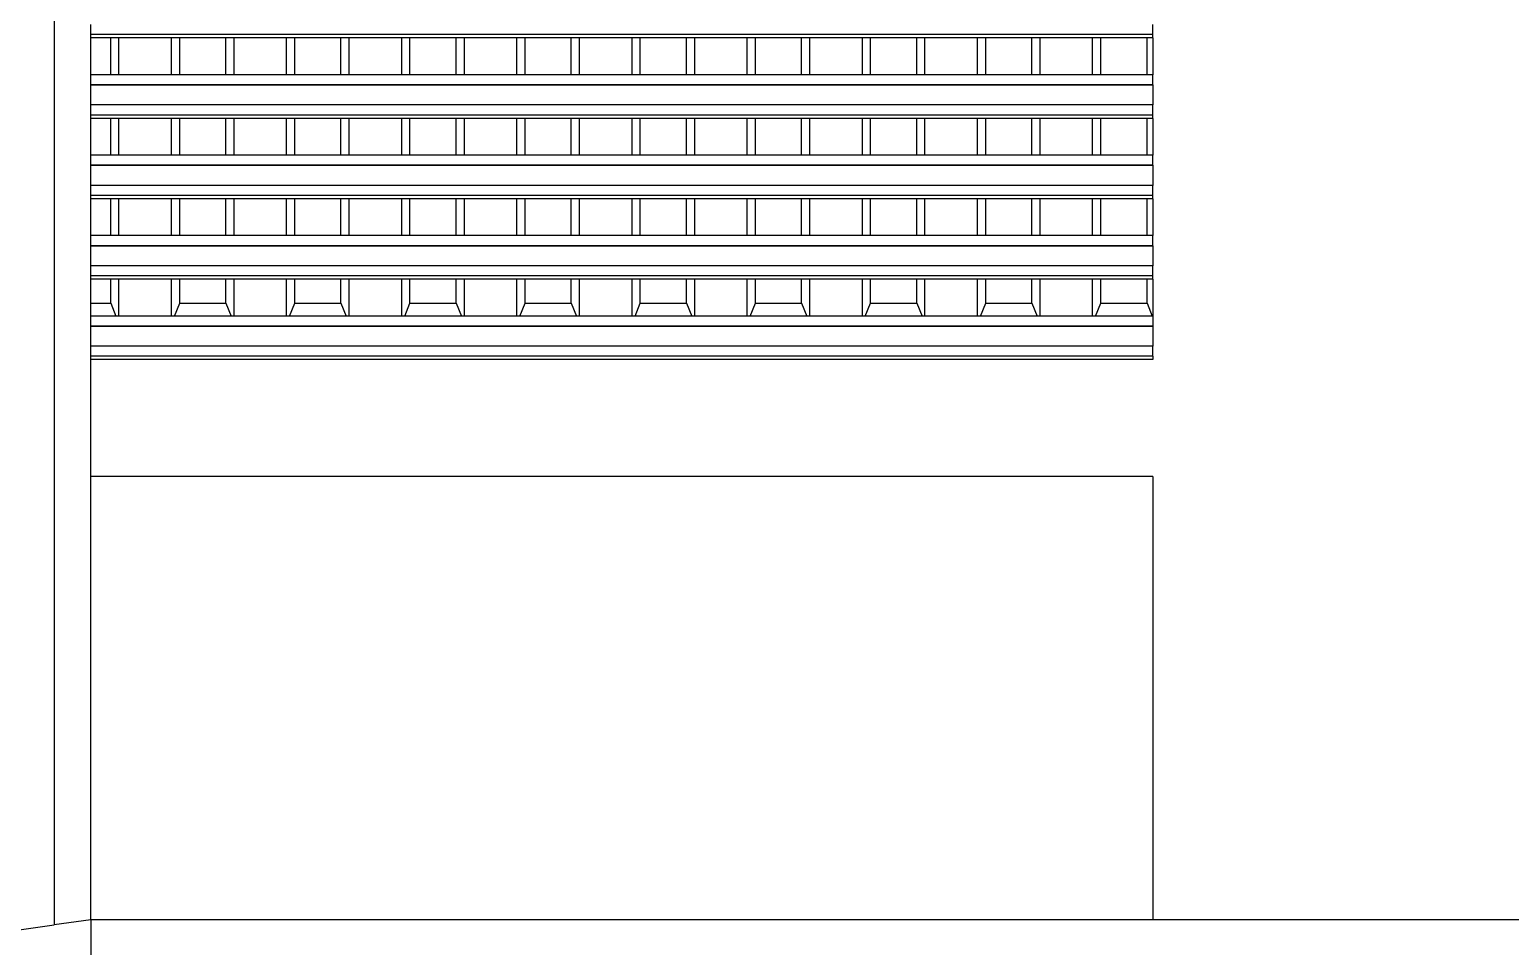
# Model space of a CAD drawing. Extents: x -101 to 101, y -14 to 18.
# Drawn here: x 53.588 to 57.219, y 13.496 to 15.745 of the extents above; entities that cross this region are included whole.
import ezdxf

# ---------------------------------------------------------------- set-up
doc = ezdxf.new("R2010")
doc.units = 0
doc.layers.get('0').update_dxf_attribs({"linetype": 'CONTINUOUS'})
doc.layers.add('SECTIONCUTEDGES', color=7, linetype='CONTINUOUS')

msp = doc.modelspace()

# ---------------------------------------------------------------- linework, layer by layer
for p, q in [((53.6477, 17.2598), (53.6477, 13.5483)), ((53.7377, 15.7328), (53.7377, 15.7575)), ((56.3423, 15.7328), (53.7377, 15.7328)), ((53.7377, 15.7246), (53.7377, 15.7328)), ((56.3423, 15.7328), (56.3423, 15.7575)), ((56.3423, 15.7246), (56.3423, 15.7328)), ((53.7866, 15.7246), (53.7377, 15.7246)), ((53.7377, 15.6342), (53.7377, 15.7246)), ((53.7866, 15.6342), (53.7866, 15.7246)), ((53.8068, 15.7246), (53.7866, 15.7246)), ((53.8068, 15.6342), (53.8068, 15.7246)), ((53.9356, 15.7246), (53.8068, 15.7246)), ((53.9356, 15.6342), (53.9356, 15.7246)), ((53.9558, 15.7246), (53.9356, 15.7246)), ((53.9558, 15.6342), (53.9558, 15.7246)), ((54.069, 15.7246), (53.9558, 15.7246)), ((54.069, 15.6342), (54.069, 15.7246)), ((54.0892, 15.7246), (54.069, 15.7246)), ((54.0892, 15.6342), (54.0892, 15.7246)), ((54.2181, 15.7246), (54.0892, 15.7246)), ((54.2181, 15.6342), (54.2181, 15.7246)), ((54.2382, 15.7246), (54.2181, 15.7246)), ((54.2382, 15.6342), (54.2382, 15.7246)), ((54.3514, 15.7246), (54.2382, 15.7246)), ((54.3514, 15.6342), (54.3514, 15.7246)), ((54.3716, 15.7246), (54.3514, 15.7246)), ((54.3716, 15.6342), (54.3716, 15.7246)), ((54.5005, 15.7246), (54.3716, 15.7246)), ((54.5005, 15.6342), (54.5005, 15.7246)), ((54.5206, 15.7246), (54.5005, 15.7246)), ((54.5206, 15.6342), (54.5206, 15.7246)), ((54.6339, 15.7246), (54.5206, 15.7246)), ((54.6339, 15.6342), (54.6339, 15.7246)), ((54.654, 15.7246), (54.6339, 15.7246)), ((54.654, 15.6342), (54.654, 15.7246)), ((54.7829, 15.7246), (54.654, 15.7246)), ((54.7829, 15.6342), (54.7829, 15.7246)), ((54.8031, 15.7246), (54.7829, 15.7246)), ((54.8031, 15.6342), (54.8031, 15.7246)), ((54.9163, 15.7246), (54.8031, 15.7246)), ((54.9163, 15.6342), (54.9163, 15.7246)), ((54.9364, 15.7246), (54.9163, 15.7246)), ((54.9364, 15.6342), (54.9364, 15.7246)), ((55.0653, 15.7246), (54.9364, 15.7246)), ((55.0653, 15.6342), (55.0653, 15.7246)), ((55.0855, 15.7246), (55.0653, 15.7246)), ((55.0855, 15.6342), (55.0855, 15.7246)), ((55.1987, 15.7246), (55.0855, 15.7246)), ((55.1987, 15.6342), (55.1987, 15.7246)), ((55.2189, 15.7246), (55.1987, 15.7246)), ((55.2189, 15.6342), (55.2189, 15.7246)), ((55.3477, 15.7246), (55.2189, 15.7246)), ((55.3477, 15.6342), (55.3477, 15.7246)), ((55.3679, 15.7246), (55.3477, 15.7246)), ((55.3679, 15.6342), (55.3679, 15.7246)), ((55.4811, 15.7246), (55.3679, 15.7246)), ((55.4811, 15.6342), (55.4811, 15.7246)), ((55.5013, 15.7246), (55.4811, 15.7246)), ((55.5013, 15.6342), (55.5013, 15.7246)), ((55.6301, 15.7246), (55.5013, 15.7246)), ((55.6301, 15.6342), (55.6301, 15.7246)), ((55.6503, 15.7246), (55.6301, 15.7246)), ((55.6503, 15.6342), (55.6503, 15.7246)), ((55.7635, 15.7246), (55.6503, 15.7246)), ((55.7635, 15.6342), (55.7635, 15.7246)), ((55.7837, 15.7246), (55.7635, 15.7246)), ((55.7837, 15.6342), (55.7837, 15.7246)), ((55.9125, 15.7246), (55.7837, 15.7246)), ((55.9125, 15.6342), (55.9125, 15.7246)), ((55.9327, 15.7246), (55.9125, 15.7246)), ((55.9327, 15.6342), (55.9327, 15.7246)), ((56.0459, 15.7246), (55.9327, 15.7246)), ((56.0459, 15.6342), (56.0459, 15.7246)), ((56.0661, 15.7246), (56.0459, 15.7246)), ((56.0661, 15.6342), (56.0661, 15.7246)), ((56.1949, 15.7246), (56.0661, 15.7246)), ((56.1949, 15.6342), (56.1949, 15.7246)), ((56.2151, 15.7246), (56.1949, 15.7246)), ((56.2151, 15.6342), (56.2151, 15.7246)), ((56.3283, 15.7246), (56.2151, 15.7246)), ((56.3283, 15.6342), (56.3283, 15.7246)), ((56.3423, 15.7246), (56.3283, 15.7246)), ((56.3423, 15.7246), (56.3423, 15.6342)), ((53.7866, 15.6342), (53.7377, 15.6342)), ((53.7377, 15.6095), (53.7377, 15.6342)), ((53.8068, 15.6342), (53.7866, 15.6342)), ((53.9356, 15.6342), (53.8068, 15.6342)), ((53.9558, 15.6342), (53.9356, 15.6342)), ((54.069, 15.6342), (53.9558, 15.6342)), ((54.0892, 15.6342), (54.069, 15.6342)), ((54.2181, 15.6342), (54.0892, 15.6342)), ((54.2382, 15.6342), (54.2181, 15.6342)), ((54.3514, 15.6342), (54.2382, 15.6342)), ((54.3716, 15.6342), (54.3514, 15.6342)), ((54.5005, 15.6342), (54.3716, 15.6342)), ((54.5206, 15.6342), (54.5005, 15.6342)), ((54.6339, 15.6342), (54.5206, 15.6342)), ((54.654, 15.6342), (54.6339, 15.6342)), ((54.7829, 15.6342), (54.654, 15.6342)), ((54.8031, 15.6342), (54.7829, 15.6342)), ((54.9163, 15.6342), (54.8031, 15.6342)), ((54.9364, 15.6342), (54.9163, 15.6342)), ((55.0653, 15.6342), (54.9364, 15.6342)), ((55.0855, 15.6342), (55.0653, 15.6342)), ((55.1987, 15.6342), (55.0855, 15.6342)), ((55.2189, 15.6342), (55.1987, 15.6342)), ((55.3477, 15.6342), (55.2189, 15.6342)), ((55.3679, 15.6342), (55.3477, 15.6342)), ((55.4811, 15.6342), (55.3679, 15.6342)), ((55.5013, 15.6342), (55.4811, 15.6342)), ((55.6301, 15.6342), (55.5013, 15.6342)), ((55.6503, 15.6342), (55.6301, 15.6342)), ((55.7635, 15.6342), (55.6503, 15.6342)), ((55.7837, 15.6342), (55.7635, 15.6342)), ((55.9125, 15.6342), (55.7837, 15.6342)), ((55.9327, 15.6342), (55.9125, 15.6342)), ((56.0459, 15.6342), (55.9327, 15.6342)), ((56.0661, 15.6342), (56.0459, 15.6342)), ((56.1949, 15.6342), (56.0661, 15.6342)), ((56.2151, 15.6342), (56.1949, 15.6342)), ((56.3283, 15.6342), (56.2151, 15.6342)), ((56.3423, 15.6342), (56.3283, 15.6342)), ((56.3423, 15.6095), (56.3423, 15.6342)), ((56.3423, 15.6095), (53.7377, 15.6095)), ((53.7377, 15.6087), (53.7377, 15.6095)), ((56.3423, 15.6087), (53.7377, 15.6087)), ((53.7377, 15.5602), (53.7377, 15.6087)), ((56.3423, 15.6095), (56.3423, 15.6087)), ((56.3423, 15.6087), (56.3423, 15.5602)), ((56.3423, 15.5602), (53.7377, 15.5602)), ((53.7377, 15.5355), (53.7377, 15.5602)), ((56.3423, 15.5355), (56.3423, 15.5602)), ((56.3423, 15.5355), (53.7377, 15.5355)), ((53.7377, 15.5273), (53.7377, 15.5355)), ((53.7866, 15.5273), (53.7377, 15.5273)), ((53.7377, 15.4369), (53.7377, 15.5273)), ((53.7866, 15.4369), (53.7866, 15.5273)), ((53.8068, 15.5273), (53.7866, 15.5273)), ((53.8068, 15.4369), (53.8068, 15.5273)), ((53.9356, 15.5273), (53.8068, 15.5273)), ((53.9356, 15.4369), (53.9356, 15.5273)), ((53.9558, 15.5273), (53.9356, 15.5273)), ((53.9558, 15.4369), (53.9558, 15.5273)), ((54.069, 15.5273), (53.9558, 15.5273)), ((54.069, 15.4369), (54.069, 15.5273)), ((54.0892, 15.5273), (54.069, 15.5273)), ((54.0892, 15.4369), (54.0892, 15.5273)), ((54.2181, 15.5273), (54.0892, 15.5273)), ((54.2181, 15.4369), (54.2181, 15.5273)), ((54.2382, 15.5273), (54.2181, 15.5273)), ((54.2382, 15.4369), (54.2382, 15.5273)), ((54.3514, 15.5273), (54.2382, 15.5273)), ((54.3514, 15.4369), (54.3514, 15.5273)), ((54.3716, 15.5273), (54.3514, 15.5273)), ((54.3716, 15.4369), (54.3716, 15.5273)), ((54.5005, 15.5273), (54.3716, 15.5273)), ((54.5005, 15.4369), (54.5005, 15.5273)), ((54.5206, 15.5273), (54.5005, 15.5273)), ((54.5206, 15.4369), (54.5206, 15.5273)), ((54.6339, 15.5273), (54.5206, 15.5273)), ((54.6339, 15.4369), (54.6339, 15.5273)), ((54.654, 15.5273), (54.6339, 15.5273)), ((54.654, 15.4369), (54.654, 15.5273)), ((54.7829, 15.5273), (54.654, 15.5273)), ((54.7829, 15.4369), (54.7829, 15.5273)), ((54.8031, 15.5273), (54.7829, 15.5273)), ((54.8031, 15.4369), (54.8031, 15.5273)), ((54.9163, 15.5273), (54.8031, 15.5273)), ((54.9163, 15.4369), (54.9163, 15.5273)), ((54.9364, 15.5273), (54.9163, 15.5273)), ((54.9364, 15.4369), (54.9364, 15.5273)), ((55.0653, 15.5273), (54.9364, 15.5273)), ((55.0653, 15.4369), (55.0653, 15.5273)), ((55.0855, 15.5273), (55.0653, 15.5273)), ((55.0855, 15.4369), (55.0855, 15.5273)), ((55.1987, 15.5273), (55.0855, 15.5273)), ((55.1987, 15.4369), (55.1987, 15.5273)), ((55.2189, 15.5273), (55.1987, 15.5273)), ((55.2189, 15.4369), (55.2189, 15.5273)), ((55.3477, 15.5273), (55.2189, 15.5273)), ((55.3477, 15.4369), (55.3477, 15.5273)), ((55.3679, 15.5273), (55.3477, 15.5273)), ((55.3679, 15.4369), (55.3679, 15.5273)), ((55.4811, 15.5273), (55.3679, 15.5273)), ((55.4811, 15.4369), (55.4811, 15.5273)), ((55.5013, 15.5273), (55.4811, 15.5273)), ((55.5013, 15.4369), (55.5013, 15.5273)), ((55.6301, 15.5273), (55.5013, 15.5273)), ((55.6301, 15.4369), (55.6301, 15.5273)), ((55.6503, 15.5273), (55.6301, 15.5273)), ((55.6503, 15.4369), (55.6503, 15.5273)), ((55.7635, 15.5273), (55.6503, 15.5273)), ((55.7635, 15.4369), (55.7635, 15.5273)), ((55.7837, 15.5273), (55.7635, 15.5273)), ((55.7837, 15.4369), (55.7837, 15.5273)), ((55.9125, 15.5273), (55.7837, 15.5273)), ((55.9125, 15.4369), (55.9125, 15.5273)), ((55.9327, 15.5273), (55.9125, 15.5273)), ((55.9327, 15.4369), (55.9327, 15.5273)), ((56.0459, 15.5273), (55.9327, 15.5273)), ((56.0459, 15.4369), (56.0459, 15.5273)), ((56.0661, 15.5273), (56.0459, 15.5273)), ((56.0661, 15.4369), (56.0661, 15.5273)), ((56.1949, 15.5273), (56.0661, 15.5273)), ((56.1949, 15.4369), (56.1949, 15.5273)), ((56.2151, 15.5273), (56.1949, 15.5273)), ((56.2151, 15.4369), (56.2151, 15.5273)), ((56.3283, 15.5273), (56.2151, 15.5273)), ((56.3283, 15.4369), (56.3283, 15.5273)), ((56.3423, 15.5273), (56.3283, 15.5273)), ((56.3423, 15.5273), (56.3423, 15.5355)), ((56.3423, 15.5273), (56.3423, 15.4369)), ((53.7866, 15.4369), (53.7377, 15.4369)), ((53.7377, 15.4122), (53.7377, 15.4369)), ((53.8068, 15.4369), (53.7866, 15.4369)), ((53.9356, 15.4369), (53.8068, 15.4369)), ((53.9558, 15.4369), (53.9356, 15.4369)), ((54.069, 15.4369), (53.9558, 15.4369)), ((54.0892, 15.4369), (54.069, 15.4369)), ((54.2181, 15.4369), (54.0892, 15.4369)), ((54.2382, 15.4369), (54.2181, 15.4369)), ((54.3514, 15.4369), (54.2382, 15.4369)), ((54.3716, 15.4369), (54.3514, 15.4369)), ((54.5005, 15.4369), (54.3716, 15.4369)), ((54.5206, 15.4369), (54.5005, 15.4369)), ((54.6339, 15.4369), (54.5206, 15.4369)), ((54.654, 15.4369), (54.6339, 15.4369)), ((54.7829, 15.4369), (54.654, 15.4369)), ((54.8031, 15.4369), (54.7829, 15.4369)), ((54.9163, 15.4369), (54.8031, 15.4369)), ((54.9364, 15.4369), (54.9163, 15.4369)), ((55.0653, 15.4369), (54.9364, 15.4369)), ((55.0855, 15.4369), (55.0653, 15.4369)), ((55.1987, 15.4369), (55.0855, 15.4369)), ((55.2189, 15.4369), (55.1987, 15.4369)), ((55.3477, 15.4369), (55.2189, 15.4369)), ((55.3679, 15.4369), (55.3477, 15.4369)), ((55.4811, 15.4369), (55.3679, 15.4369)), ((55.5013, 15.4369), (55.4811, 15.4369)), ((55.6301, 15.4369), (55.5013, 15.4369)), ((55.6503, 15.4369), (55.6301, 15.4369)), ((55.7635, 15.4369), (55.6503, 15.4369)), ((55.7837, 15.4369), (55.7635, 15.4369)), ((55.9125, 15.4369), (55.7837, 15.4369)), ((55.9327, 15.4369), (55.9125, 15.4369)), ((56.0459, 15.4369), (55.9327, 15.4369)), ((56.0661, 15.4369), (56.0459, 15.4369)), ((56.1949, 15.4369), (56.0661, 15.4369)), ((56.2151, 15.4369), (56.1949, 15.4369)), ((56.3283, 15.4369), (56.2151, 15.4369)), ((56.3423, 15.4369), (56.3283, 15.4369)), ((56.3423, 15.4122), (56.3423, 15.4369)), ((56.3423, 15.4122), (53.7377, 15.4122)), ((53.7377, 15.4114), (53.7377, 15.4122)), ((56.3423, 15.4114), (53.7377, 15.4114)), ((53.7377, 15.3629), (53.7377, 15.4114)), ((56.3423, 15.4122), (56.3423, 15.4114)), ((56.3423, 15.4114), (56.3423, 15.3629)), ((56.3423, 15.3629), (53.7377, 15.3629)), ((53.7377, 15.3383), (53.7377, 15.3629)), ((56.3423, 15.3383), (56.3423, 15.3629)), ((56.3423, 15.3383), (53.7377, 15.3383)), ((53.7377, 15.33), (53.7377, 15.3383)), ((53.7866, 15.33), (53.7377, 15.33)), ((53.7377, 15.2396), (53.7377, 15.33)), ((53.7866, 15.2396), (53.7866, 15.33)), ((53.8068, 15.33), (53.7866, 15.33)), ((53.8068, 15.2396), (53.8068, 15.33)), ((53.9356, 15.33), (53.8068, 15.33)), ((53.9356, 15.2396), (53.9356, 15.33)), ((53.9558, 15.33), (53.9356, 15.33)), ((53.9558, 15.2396), (53.9558, 15.33)), ((54.069, 15.33), (53.9558, 15.33)), ((54.069, 15.2396), (54.069, 15.33)), ((54.0892, 15.33), (54.069, 15.33)), ((54.0892, 15.2396), (54.0892, 15.33)), ((54.2181, 15.33), (54.0892, 15.33)), ((54.2181, 15.2396), (54.2181, 15.33)), ((54.2382, 15.33), (54.2181, 15.33)), ((54.2382, 15.2396), (54.2382, 15.33)), ((54.3514, 15.33), (54.2382, 15.33)), ((54.3514, 15.2396), (54.3514, 15.33)), ((54.3716, 15.33), (54.3514, 15.33)), ((54.3716, 15.2396), (54.3716, 15.33)), ((54.5005, 15.33), (54.3716, 15.33)), ((54.5005, 15.2396), (54.5005, 15.33)), ((54.5206, 15.33), (54.5005, 15.33)), ((54.5206, 15.2396), (54.5206, 15.33)), ((54.6339, 15.33), (54.5206, 15.33)), ((54.6339, 15.2396), (54.6339, 15.33)), ((54.654, 15.33), (54.6339, 15.33)), ((54.654, 15.2396), (54.654, 15.33)), ((54.7829, 15.33), (54.654, 15.33)), ((54.7829, 15.2396), (54.7829, 15.33)), ((54.8031, 15.33), (54.7829, 15.33)), ((54.8031, 15.2396), (54.8031, 15.33)), ((54.9163, 15.33), (54.8031, 15.33)), ((54.9163, 15.2396), (54.9163, 15.33)), ((54.9364, 15.33), (54.9163, 15.33)), ((54.9364, 15.2396), (54.9364, 15.33)), ((55.0653, 15.33), (54.9364, 15.33)), ((55.0653, 15.2396), (55.0653, 15.33)), ((55.0855, 15.33), (55.0653, 15.33)), ((55.0855, 15.2396), (55.0855, 15.33)), ((55.1987, 15.33), (55.0855, 15.33)), ((55.1987, 15.2396), (55.1987, 15.33)), ((55.2189, 15.33), (55.1987, 15.33)), ((55.2189, 15.2396), (55.2189, 15.33)), ((55.3477, 15.33), (55.2189, 15.33)), ((55.3477, 15.2396), (55.3477, 15.33)), ((55.3679, 15.33), (55.3477, 15.33)), ((55.3679, 15.2396), (55.3679, 15.33)), ((55.4811, 15.33), (55.3679, 15.33)), ((55.4811, 15.2396), (55.4811, 15.33)), ((55.5013, 15.33), (55.4811, 15.33)), ((55.5013, 15.2396), (55.5013, 15.33)), ((55.6301, 15.33), (55.5013, 15.33)), ((55.6301, 15.2396), (55.6301, 15.33)), ((55.6503, 15.33), (55.6301, 15.33)), ((55.6503, 15.2396), (55.6503, 15.33)), ((55.7635, 15.33), (55.6503, 15.33)), ((55.7635, 15.2396), (55.7635, 15.33)), ((55.7837, 15.33), (55.7635, 15.33)), ((55.7837, 15.2396), (55.7837, 15.33)), ((55.9125, 15.33), (55.7837, 15.33)), ((55.9125, 15.2396), (55.9125, 15.33)), ((55.9327, 15.33), (55.9125, 15.33)), ((55.9327, 15.2396), (55.9327, 15.33)), ((56.0459, 15.33), (55.9327, 15.33)), ((56.0459, 15.2396), (56.0459, 15.33)), ((56.0661, 15.33), (56.0459, 15.33)), ((56.0661, 15.2396), (56.0661, 15.33)), ((56.1949, 15.33), (56.0661, 15.33)), ((56.1949, 15.2396), (56.1949, 15.33)), ((56.2151, 15.33), (56.1949, 15.33)), ((56.2151, 15.2396), (56.2151, 15.33)), ((56.3283, 15.33), (56.2151, 15.33)), ((56.3283, 15.2396), (56.3283, 15.33)), ((56.3423, 15.33), (56.3283, 15.33)), ((56.3423, 15.33), (56.3423, 15.3383)), ((56.3423, 15.33), (56.3423, 15.2396)), ((53.7866, 15.2396), (53.7377, 15.2396)), ((53.7377, 15.215), (53.7377, 15.2396)), ((53.8068, 15.2396), (53.7866, 15.2396)), ((53.9356, 15.2396), (53.8068, 15.2396)), ((53.9558, 15.2396), (53.9356, 15.2396)), ((54.069, 15.2396), (53.9558, 15.2396)), ((54.0892, 15.2396), (54.069, 15.2396)), ((54.2181, 15.2396), (54.0892, 15.2396)), ((54.2382, 15.2396), (54.2181, 15.2396)), ((54.3514, 15.2396), (54.2382, 15.2396)), ((54.3716, 15.2396), (54.3514, 15.2396)), ((54.5005, 15.2396), (54.3716, 15.2396)), ((54.5206, 15.2396), (54.5005, 15.2396)), ((54.6339, 15.2396), (54.5206, 15.2396)), ((54.654, 15.2396), (54.6339, 15.2396)), ((54.7829, 15.2396), (54.654, 15.2396)), ((54.8031, 15.2396), (54.7829, 15.2396)), ((54.9163, 15.2396), (54.8031, 15.2396)), ((54.9364, 15.2396), (54.9163, 15.2396)), ((55.0653, 15.2396), (54.9364, 15.2396)), ((55.0855, 15.2396), (55.0653, 15.2396)), ((55.1987, 15.2396), (55.0855, 15.2396)), ((55.2189, 15.2396), (55.1987, 15.2396)), ((55.3477, 15.2396), (55.2189, 15.2396)), ((55.3679, 15.2396), (55.3477, 15.2396)), ((55.4811, 15.2396), (55.3679, 15.2396)), ((55.5013, 15.2396), (55.4811, 15.2396)), ((55.6301, 15.2396), (55.5013, 15.2396)), ((55.6503, 15.2396), (55.6301, 15.2396)), ((55.7635, 15.2396), (55.6503, 15.2396)), ((55.7837, 15.2396), (55.7635, 15.2396)), ((55.9125, 15.2396), (55.7837, 15.2396)), ((55.9327, 15.2396), (55.9125, 15.2396)), ((56.0459, 15.2396), (55.9327, 15.2396)), ((56.0661, 15.2396), (56.0459, 15.2396)), ((56.1949, 15.2396), (56.0661, 15.2396)), ((56.2151, 15.2396), (56.1949, 15.2396)), ((56.3283, 15.2396), (56.2151, 15.2396)), ((56.3423, 15.2396), (56.3283, 15.2396)), ((56.3423, 15.215), (56.3423, 15.2396)), ((56.3423, 15.215), (53.7377, 15.215)), ((53.7377, 15.2141), (53.7377, 15.215)), ((56.3423, 15.2141), (53.7377, 15.2141)), ((53.7377, 15.1656), (53.7377, 15.2141)), ((56.3423, 15.215), (56.3423, 15.2141)), ((56.3423, 15.2141), (56.3423, 15.1656)), ((56.3423, 15.1656), (53.7377, 15.1656)), ((53.7377, 15.141), (53.7377, 15.1656)), ((56.3423, 15.141), (56.3423, 15.1656)), ((56.3423, 15.141), (53.7377, 15.141)), ((53.7377, 15.1328), (53.7377, 15.141)), ((53.7866, 15.1328), (53.7377, 15.1328)), ((53.7377, 15.074), (53.7377, 15.1328)), ((53.7866, 15.074), (53.7866, 15.1328)), ((53.8068, 15.1328), (53.7866, 15.1328)), ((53.8068, 15.0423), (53.8068, 15.1328)), ((53.9356, 15.1328), (53.8068, 15.1328)), ((53.9356, 15.0423), (53.9356, 15.1328)), ((53.9558, 15.1328), (53.9356, 15.1328)), ((53.9558, 15.074), (53.9558, 15.1328)), ((54.069, 15.1328), (53.9558, 15.1328)), ((54.069, 15.074), (54.069, 15.1328)), ((54.0892, 15.1328), (54.069, 15.1328)), ((54.0892, 15.0423), (54.0892, 15.1328)), ((54.2181, 15.1328), (54.0892, 15.1328)), ((54.2181, 15.0423), (54.2181, 15.1328)), ((54.2382, 15.1328), (54.2181, 15.1328)), ((54.2382, 15.074), (54.2382, 15.1328)), ((54.3514, 15.1328), (54.2382, 15.1328)), ((54.3514, 15.074), (54.3514, 15.1328)), ((54.3716, 15.1328), (54.3514, 15.1328)), ((54.3716, 15.0423), (54.3716, 15.1328)), ((54.5005, 15.1328), (54.3716, 15.1328)), ((54.5005, 15.0423), (54.5005, 15.1328)), ((54.5206, 15.1328), (54.5005, 15.1328)), ((54.5206, 15.074), (54.5206, 15.1328)), ((54.6339, 15.1328), (54.5206, 15.1328)), ((54.6339, 15.074), (54.6339, 15.1328)), ((54.654, 15.1328), (54.6339, 15.1328)), ((54.654, 15.0423), (54.654, 15.1328)), ((54.7829, 15.1328), (54.654, 15.1328)), ((54.7829, 15.0423), (54.7829, 15.1328)), ((54.8031, 15.1328), (54.7829, 15.1328)), ((54.8031, 15.074), (54.8031, 15.1328)), ((54.9163, 15.1328), (54.8031, 15.1328)), ((54.9163, 15.074), (54.9163, 15.1328)), ((54.9364, 15.1328), (54.9163, 15.1328)), ((54.9364, 15.0423), (54.9364, 15.1328)), ((55.0653, 15.1328), (54.9364, 15.1328)), ((55.0653, 15.0423), (55.0653, 15.1328)), ((55.0855, 15.1328), (55.0653, 15.1328)), ((55.0855, 15.074), (55.0855, 15.1328)), ((55.1987, 15.1328), (55.0855, 15.1328)), ((55.1987, 15.074), (55.1987, 15.1328)), ((55.2189, 15.1328), (55.1987, 15.1328)), ((55.2189, 15.0423), (55.2189, 15.1328)), ((55.3477, 15.1328), (55.2189, 15.1328)), ((55.3477, 15.0423), (55.3477, 15.1328)), ((55.3679, 15.1328), (55.3477, 15.1328)), ((55.3679, 15.074), (55.3679, 15.1328)), ((55.4811, 15.1328), (55.3679, 15.1328)), ((55.4811, 15.074), (55.4811, 15.1328)), ((55.5013, 15.1328), (55.4811, 15.1328)), ((55.5013, 15.0423), (55.5013, 15.1328)), ((55.6301, 15.1328), (55.5013, 15.1328)), ((55.6301, 15.0423), (55.6301, 15.1328)), ((55.6503, 15.1328), (55.6301, 15.1328)), ((55.6503, 15.074), (55.6503, 15.1328)), ((55.7635, 15.1328), (55.6503, 15.1328)), ((55.7635, 15.074), (55.7635, 15.1328)), ((55.7837, 15.1328), (55.7635, 15.1328)), ((55.7837, 15.0423), (55.7837, 15.1328)), ((55.9125, 15.1328), (55.7837, 15.1328)), ((55.9125, 15.0423), (55.9125, 15.1328)), ((55.9327, 15.1328), (55.9125, 15.1328)), ((55.9327, 15.074), (55.9327, 15.1328)), ((56.0459, 15.1328), (55.9327, 15.1328)), ((56.0459, 15.074), (56.0459, 15.1328)), ((56.0661, 15.1328), (56.0459, 15.1328)), ((56.0661, 15.0423), (56.0661, 15.1328)), ((56.1949, 15.1328), (56.0661, 15.1328)), ((56.1949, 15.0423), (56.1949, 15.1328)), ((56.2151, 15.1328), (56.1949, 15.1328)), ((56.2151, 15.074), (56.2151, 15.1328)), ((56.3283, 15.1328), (56.2151, 15.1328)), ((56.3283, 15.074), (56.3283, 15.1328)), ((56.3423, 15.1328), (56.3283, 15.1328)), ((56.3423, 15.1328), (56.3423, 15.141)), ((56.3423, 15.1328), (56.3423, 15.0423)), ((53.7377, 15.074), (53.7866, 15.074)), ((53.7377, 15.0423), (53.7377, 15.074)), ((53.7866, 15.074), (53.7996, 15.0423)), ((53.9429, 15.0423), (53.9558, 15.074)), ((53.9558, 15.074), (54.069, 15.074)), ((54.069, 15.074), (54.082, 15.0423)), ((54.2253, 15.0423), (54.2382, 15.074)), ((54.2382, 15.074), (54.3514, 15.074)), ((54.3514, 15.074), (54.3644, 15.0423)), ((54.5077, 15.0423), (54.5206, 15.074)), ((54.5206, 15.074), (54.6339, 15.074)), ((54.6339, 15.074), (54.6468, 15.0423)), ((54.7901, 15.0423), (54.8031, 15.074)), ((54.8031, 15.074), (54.9163, 15.074)), ((54.9163, 15.074), (54.9292, 15.0423)), ((55.0725, 15.0423), (55.0855, 15.074)), ((55.0855, 15.074), (55.1987, 15.074)), ((55.1987, 15.074), (55.2116, 15.0423)), ((55.3549, 15.0423), (55.3679, 15.074)), ((55.3679, 15.074), (55.4811, 15.074)), ((55.4811, 15.074), (55.494, 15.0423)), ((55.6374, 15.0423), (55.6503, 15.074)), ((55.6503, 15.074), (55.7635, 15.074)), ((55.7635, 15.074), (55.7764, 15.0423)), ((55.9198, 15.0423), (55.9327, 15.074)), ((55.9327, 15.074), (56.0459, 15.074)), ((56.0459, 15.074), (56.0589, 15.0423)), ((56.2022, 15.0423), (56.2151, 15.074)), ((56.2151, 15.074), (56.3283, 15.074)), ((56.3283, 15.074), (56.3413, 15.0423)), ((53.7996, 15.0423), (53.7377, 15.0423)), ((53.7377, 15.0177), (53.7377, 15.0423)), ((53.8068, 15.0423), (53.7996, 15.0423)), ((53.9356, 15.0423), (53.8068, 15.0423)), ((53.9429, 15.0423), (53.9356, 15.0423)), ((54.082, 15.0423), (53.9429, 15.0423)), ((54.0892, 15.0423), (54.082, 15.0423)), ((54.2181, 15.0423), (54.0892, 15.0423)), ((54.2253, 15.0423), (54.2181, 15.0423)), ((54.3644, 15.0423), (54.2253, 15.0423)), ((54.3716, 15.0423), (54.3644, 15.0423)), ((54.5005, 15.0423), (54.3716, 15.0423)), ((54.5077, 15.0423), (54.5005, 15.0423)), ((54.6468, 15.0423), (54.5077, 15.0423)), ((54.654, 15.0423), (54.6468, 15.0423)), ((54.7829, 15.0423), (54.654, 15.0423)), ((54.7901, 15.0423), (54.7829, 15.0423)), ((54.9292, 15.0423), (54.7901, 15.0423)), ((54.9364, 15.0423), (54.9292, 15.0423)), ((55.0653, 15.0423), (54.9364, 15.0423)), ((55.0725, 15.0423), (55.0653, 15.0423)), ((55.2116, 15.0423), (55.0725, 15.0423)), ((55.2189, 15.0423), (55.2116, 15.0423)), ((55.3477, 15.0423), (55.2189, 15.0423)), ((55.3549, 15.0423), (55.3477, 15.0423)), ((55.494, 15.0423), (55.3549, 15.0423)), ((55.5013, 15.0423), (55.494, 15.0423)), ((55.6301, 15.0423), (55.5013, 15.0423)), ((55.6374, 15.0423), (55.6301, 15.0423)), ((55.7764, 15.0423), (55.6374, 15.0423)), ((55.7837, 15.0423), (55.7764, 15.0423)), ((55.9125, 15.0423), (55.7837, 15.0423)), ((55.9198, 15.0423), (55.9125, 15.0423)), ((56.0589, 15.0423), (55.9198, 15.0423)), ((56.0661, 15.0423), (56.0589, 15.0423)), ((56.1949, 15.0423), (56.0661, 15.0423)), ((56.2022, 15.0423), (56.1949, 15.0423)), ((56.3413, 15.0423), (56.2022, 15.0423)), ((56.3423, 15.0423), (56.3413, 15.0423)), ((56.3423, 15.0423), (56.3423, 15.0177)), ((56.3423, 15.0177), (53.7377, 15.0177)), ((53.7377, 15.0169), (53.7377, 15.0177)), ((56.3423, 15.0169), (53.7377, 15.0169)), ((53.7377, 14.9684), (53.7377, 15.0169)), ((56.3423, 15.0177), (56.3423, 15.0169)), ((56.3423, 15.0169), (56.3423, 14.9684)), ((56.3423, 14.9684), (53.7377, 14.9684)), ((53.7377, 14.9437), (53.7377, 14.9684)), ((56.3423, 14.9437), (56.3423, 14.9684)), ((56.3423, 14.9437), (53.7377, 14.9437)), ((53.7377, 14.9355), (53.7377, 14.9437)), ((56.3423, 14.9355), (53.7377, 14.9355)), ((53.7377, 14.649), (53.7377, 14.9355)), ((56.3423, 14.9437), (56.3423, 14.9355)), ((56.3423, 14.649), (53.7377, 14.649)), ((53.7377, 13.561), (53.7377, 14.649)), ((56.3423, 14.649), (56.3423, 13.561)), ((53.5277, 13.5314), (53.6477, 13.5483)), ((53.7377, 13.561), (53.6477, 13.5483))]:
    msp.add_line(p, q)
at = {"layer": 'SECTIONCUTEDGES'}
for p, q in [((56.3423, 13.561), (53.7377, 13.561)), ((53.7377, 13.561), (53.7377, 13.46)), ((66.3359, 13.561), (56.3423, 13.561))]:
    msp.add_line(p, q, dxfattribs=at)

doc.saveas('drawing.dxf')
